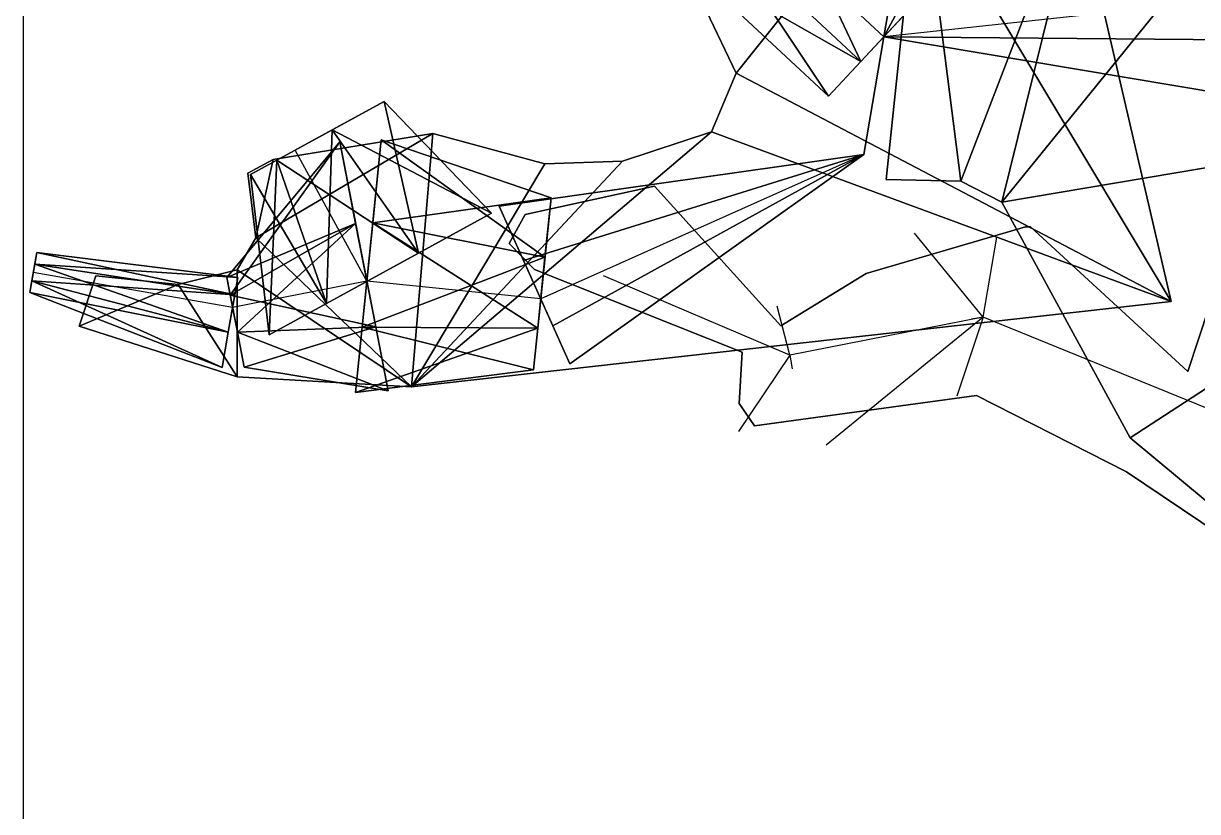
# Model space of a CAD drawing. Extents: x 271818 to 271947, y 5067178 to 5068401.
# Drawn here: x 271818.41 to 271829.98, y 5067252.54 to 5067260.3 of the extents above; entities that cross this region are included whole.
import ezdxf

# ---------------------------------------------------------------- set-up
doc = ezdxf.new("R2010")
doc.units = 0
for name, color, linetype in [('BBOX', 1, 'CONTINUOUS'), ('CENTERLINE', 4, 'CONTINUOUS'), ('WALLS', 7, 'CONTINUOUS')]:
    doc.layers.add(name, color=color, linetype=linetype)

msp = doc.modelspace()

# ---------------------------------------------------------------- linework, layer by layer
at = {"layer": 'BBOX'}
for p, q in [((271818.41, 5067178.317, 752.271), (271818.41, 5068401.154, 752.271)), ((271818.41, 5067178.317, 1036), (271818.41, 5068401.154, 1036))]:
    msp.add_line(p, q, dxfattribs=at)
at = {"layer": 'CENTERLINE'}
for p, q in [((271826.889, 5067260.168, 819.441), (271825.444, 5067261.515, 820.256)), ((271832.913, 5067260.816, 819.081), (271826.889, 5067260.168, 819.441)), ((271826.889, 5067260.168, 819.441), (271826.694, 5067259.009, 818.837)), ((271821.795, 5067257.759, 817.273), (271821.088, 5067259.051, 817.301)), ((271826.694, 5067259.009, 818.837), (271823.508, 5067257.585, 817.636)), ((271820.471, 5067257.502, 817.812), (271818.507, 5067257.846, 818.124)), ((271821.795, 5067257.759, 817.273), (271820.471, 5067257.502, 817.812)), ((271823.508, 5067257.585, 817.636), (271821.795, 5067257.759, 817.273)), ((271825.964, 5067257.033, 812.43), (271824.128, 5067257.813, 811.628)), ((271827.87, 5067257.406, 811.873), (271825.964, 5067257.033, 812.43)), ((271831.238, 5067256.031, 811.323), (271827.87, 5067257.406, 811.873))]:
    msp.add_line(p, q, dxfattribs=at)
at = {"layer": 'SPLAY_SHOTS'}
for p, q in [((271827.87, 5067257.406, 811.873), (271827.192, 5067258.235, 812.235)), ((271827.87, 5067257.406, 811.873), (271828.003, 5067258.194, 812.936)), ((271827.87, 5067257.406, 811.873), (271827.975, 5067258.021, 812.233)), ((271825.964, 5067257.033, 812.43), (271825.838, 5067257.513, 812.373)), ((271827.87, 5067257.406, 811.873), (271826.321, 5067256.144, 812.283)), ((271827.87, 5067257.406, 811.873), (271827.609, 5067256.626, 812.123)), ((271827.87, 5067257.406, 811.873), (271827.755, 5067257.385, 813.127)), ((271825.964, 5067257.033, 812.43), (271825.457, 5067256.278, 811.99)), ((271825.964, 5067257.033, 812.43), (271825.986, 5067256.897, 811.784))]:
    msp.add_line(p, q, dxfattribs=at)
at = {"layer": 'WALLS'}
for points in [[(271831.969, 5067269.588, 819.081), (271826.889, 5067260.168, 819.441), (271830.635, 5067281.994, 819.081)], [(271830.635, 5067281.994, 819.081), (271826.889, 5067260.168, 819.441), (271826.889, 5067260.168, 819.441)], [(271830.635, 5067281.994, 819.081), (271826.889, 5067260.168, 819.441), (271830.635, 5067281.994, 819.744)], [(271830.635, 5067281.994, 819.744), (271826.889, 5067260.168, 819.441), (271826.889, 5067260.168, 819.441)], [(271830.635, 5067281.994, 819.744), (271826.889, 5067260.168, 819.441), (271831.969, 5067269.588, 820.681)], [(271832.988, 5067260.116, 819.081), (271826.889, 5067260.168, 819.441), (271831.969, 5067269.588, 819.081)], [(271831.969, 5067269.588, 819.081), (271826.889, 5067260.168, 819.441), (271826.889, 5067260.168, 819.441)], [(271831.969, 5067269.588, 820.681), (271826.889, 5067260.168, 819.441), (271826.889, 5067260.168, 819.441)], [(271831.969, 5067269.588, 820.681), (271826.889, 5067260.168, 819.441), (271832.988, 5067260.116, 820.681)], [(271828.054, 5067258.538, 816.537), (271831.305, 5067262.546, 817.114), (271828.924, 5067262.06, 816.804)], [(271828.924, 5067262.06, 818.278), (271831.305, 5067262.546, 818.16), (271828.054, 5067258.538, 817.955)], [(271834.582, 5067259.64, 816.208), (271831.305, 5067262.546, 817.114), (271828.054, 5067258.538, 816.537)], [(271828.054, 5067258.538, 817.955), (271831.305, 5067262.546, 818.16), (271834.582, 5067259.64, 817.083)], [(271828.924, 5067262.06, 816.804), (271827.245, 5067261.921, 817.69), (271827.649, 5067258.747, 817.276)], [(271827.649, 5067258.747, 818.88), (271827.245, 5067261.921, 819.398), (271828.924, 5067262.06, 818.278)], [(271828.054, 5067258.538, 816.537), (271828.924, 5067262.06, 816.804), (271827.649, 5067258.747, 817.276)], [(271827.649, 5067258.747, 818.88), (271828.924, 5067262.06, 818.278), (271828.054, 5067258.538, 817.955)], [(271824.851, 5067261.034, 819.809), (271825.434, 5067259.811, 819.097), (271827.112, 5067261.913, 819.524)], [(271827.112, 5067261.913, 821.044), (271825.434, 5067259.811, 820.66), (271824.851, 5067261.034, 821.357)], [(271827.112, 5067261.913, 819.524), (271825.434, 5067259.811, 819.097), (271829.721, 5067257.56, 818.939)], [(271829.721, 5067257.56, 820.48), (271825.434, 5067259.811, 820.66), (271827.112, 5067261.913, 821.044)], [(271827.245, 5067261.921, 819.398), (271827.245, 5067261.921, 817.69), (271826.912, 5067258.761, 819.794)], [(271826.912, 5067258.761, 819.794), (271827.245, 5067261.921, 817.69), (271826.912, 5067258.761, 817.789)], [(271827.245, 5067261.921, 817.69), (271826.912, 5067258.761, 817.789), (271827.649, 5067258.747, 817.276)], [(271827.649, 5067258.747, 818.88), (271826.912, 5067258.761, 819.794), (271827.245, 5067261.921, 819.398)], [(271828.694, 5067261.989, 819.328), (271827.112, 5067261.913, 819.524), (271829.721, 5067257.56, 818.939)], [(271829.721, 5067257.56, 820.48), (271827.112, 5067261.913, 821.044), (271828.694, 5067261.989, 820.791)], [(271829.721, 5067257.56, 820.48), (271829.721, 5067257.56, 818.939), (271828.694, 5067261.989, 820.791)], [(271828.694, 5067261.989, 820.791), (271829.721, 5067257.56, 818.939), (271828.694, 5067261.989, 819.328)], [(271826.662, 5067259.925, 820.941), (271825.755, 5067261.849, 821.756), (271825.218, 5067261.273, 821.756)], [(271827.199, 5067260.501, 820.941), (271825.755, 5067261.849, 821.756), (271826.662, 5067259.925, 820.941)], [(271826.343, 5067259.583, 820.063), (271825.218, 5067261.273, 821.756), (271824.898, 5067260.931, 820.877)], [(271826.662, 5067259.925, 819.441), (271824.898, 5067260.931, 820.256), (271825.218, 5067261.273, 820.256)], [(271826.662, 5067259.925, 819.441), (271825.218, 5067261.273, 820.256), (271827.199, 5067260.501, 819.441)], [(271826.662, 5067259.925, 820.941), (271825.218, 5067261.273, 821.756), (271826.343, 5067259.583, 820.063)], [(271824.851, 5067261.034, 821.357), (271824.851, 5067261.034, 819.809), (271825.434, 5067259.811, 820.66)], [(271825.434, 5067259.811, 820.66), (271824.851, 5067261.034, 819.809), (271825.434, 5067259.811, 819.097)], [(271826.343, 5067259.583, 820.063), (271824.898, 5067260.931, 820.877), (271826.343, 5067259.583, 819.441)], [(271826.343, 5067259.583, 819.441), (271824.898, 5067260.931, 820.877), (271824.898, 5067260.931, 820.256)], [(271826.343, 5067259.583, 819.441), (271824.898, 5067260.931, 820.256), (271826.662, 5067259.925, 819.441)], [(271826.662, 5067259.925, 819.441), (271827.199, 5067260.501, 819.441), (271827.639, 5067260.972, 819.441)], [(271826.662, 5067259.925, 819.441), (271827.639, 5067260.972, 819.441), (271827.639, 5067260.972, 820.063)], [(271826.662, 5067259.925, 819.441), (271827.639, 5067260.972, 820.063), (271827.199, 5067260.501, 820.941)], [(271826.662, 5067259.925, 819.441), (271827.199, 5067260.501, 820.941), (271826.662, 5067259.925, 820.941)], [(271826.889, 5067260.168, 819.341), (271826.694, 5067259.009, 818.737), (271826.889, 5067260.168, 819.341)], [(271826.889, 5067260.168, 819.341), (271826.694, 5067259.009, 818.737), (271826.694, 5067259.009, 818.737)], [(271826.889, 5067260.168, 819.341), (271826.694, 5067259.009, 818.737), (271826.889, 5067260.168, 819.4)], [(271826.889, 5067260.168, 819.4), (271826.694, 5067259.009, 818.737), (271826.694, 5067259.009, 818.796)], [(271826.889, 5067260.168, 819.4), (271826.694, 5067259.009, 818.796), (271826.889, 5067260.168, 820.104)], [(271826.889, 5067260.168, 820.104), (271826.694, 5067259.009, 818.796), (271826.694, 5067259.009, 819.5)], [(271826.889, 5067260.168, 820.104), (271826.694, 5067259.009, 819.5), (271826.889, 5067260.168, 821.041)], [(271826.889, 5067260.168, 821.041), (271826.694, 5067259.009, 819.5), (271826.694, 5067259.009, 820.437)], [(271826.889, 5067260.168, 821.041), (271826.694, 5067259.009, 820.437), (271826.889, 5067260.168, 821.041)], [(271826.889, 5067260.168, 821.041), (271826.694, 5067259.009, 820.437), (271826.694, 5067259.009, 820.437)], [(271826.889, 5067260.168, 821.041), (271826.694, 5067259.009, 820.437), (271826.889, 5067260.168, 820.104)], [(271826.889, 5067260.168, 820.104), (271826.694, 5067259.009, 820.437), (271826.694, 5067259.009, 819.5)], [(271826.889, 5067260.168, 820.104), (271826.694, 5067259.009, 819.5), (271826.889, 5067260.168, 819.4)], [(271826.889, 5067260.168, 819.4), (271826.694, 5067259.009, 819.5), (271826.694, 5067259.009, 818.796)], [(271826.889, 5067260.168, 819.4), (271826.694, 5067259.009, 818.796), (271826.889, 5067260.168, 819.341)], [(271826.889, 5067260.168, 819.341), (271826.694, 5067259.009, 818.796), (271826.694, 5067259.009, 818.737)], [(271832.988, 5067260.116, 820.681), (271826.889, 5067260.168, 819.441), (271826.889, 5067260.168, 819.441)], [(271832.988, 5067260.116, 820.681), (271826.889, 5067260.168, 819.441), (271833.095, 5067259.126, 819.744)], [(271833.095, 5067259.126, 819.744), (271826.889, 5067260.168, 819.441), (271826.889, 5067260.168, 819.441)], [(271833.095, 5067259.126, 819.744), (271826.889, 5067260.168, 819.441), (271833.095, 5067259.126, 819.081)], [(271833.095, 5067259.126, 819.081), (271826.889, 5067260.168, 819.441), (271826.889, 5067260.168, 819.441)], [(271833.095, 5067259.126, 819.081), (271826.889, 5067260.168, 819.441), (271832.988, 5067260.116, 819.081)], [(271832.988, 5067260.116, 819.081), (271826.889, 5067260.168, 819.441), (271826.889, 5067260.168, 819.441)], [(271826.889, 5067260.168, 819.441), (271826.889, 5067260.168, 819.441), (271826.889, 5067260.168, 819.441)], [(271826.889, 5067260.168, 819.441), (271826.889, 5067260.168, 819.441), (271826.889, 5067260.168, 819.441)], [(271826.889, 5067260.168, 819.441), (271826.889, 5067260.168, 819.441), (271826.889, 5067260.168, 819.441)], [(271826.889, 5067260.168, 819.441), (271826.889, 5067260.168, 819.441), (271826.889, 5067260.168, 819.441)], [(271826.889, 5067260.168, 819.441), (271826.889, 5067260.168, 819.441), (271826.889, 5067260.168, 819.441)], [(271826.889, 5067260.168, 819.441), (271826.889, 5067260.168, 819.441), (271826.889, 5067260.168, 819.441)], [(271826.889, 5067260.168, 819.341), (271826.889, 5067260.168, 819.341), (271826.889, 5067260.168, 819.4)], [(271826.889, 5067260.168, 819.341), (271826.889, 5067260.168, 819.4), (271826.889, 5067260.168, 820.104)], [(271826.889, 5067260.168, 819.341), (271826.889, 5067260.168, 820.104), (271826.889, 5067260.168, 821.041)], [(271826.889, 5067260.168, 819.341), (271826.889, 5067260.168, 821.041), (271826.889, 5067260.168, 821.041)], [(271826.889, 5067260.168, 819.341), (271826.889, 5067260.168, 821.041), (271826.889, 5067260.168, 820.104)], [(271826.889, 5067260.168, 819.341), (271826.889, 5067260.168, 820.104), (271826.889, 5067260.168, 819.4)], [(271826.662, 5067259.925, 819.441), (271826.662, 5067259.925, 820.941), (271826.343, 5067259.583, 820.063)], [(271826.662, 5067259.925, 819.441), (271826.343, 5067259.583, 820.063), (271826.343, 5067259.583, 819.441)], [(271825.434, 5067259.811, 820.66), (271825.434, 5067259.811, 819.097), (271825.19, 5067259.233, 820.316)], [(271825.19, 5067259.233, 820.316), (271825.434, 5067259.811, 819.097), (271825.19, 5067259.233, 818.695)], [(271825.434, 5067259.811, 819.097), (271825.19, 5067259.233, 818.695), (271829.721, 5067257.56, 818.939)], [(271829.721, 5067257.56, 820.48), (271825.19, 5067259.233, 820.316), (271825.434, 5067259.811, 820.66)], [(271834.582, 5067259.64, 816.208), (271828.054, 5067258.538, 816.537), (271829.319, 5067256.218, 813.765)], [(271829.319, 5067256.218, 814.162), (271828.054, 5067258.538, 817.955), (271834.582, 5067259.64, 817.083)], [(271834.582, 5067259.64, 816.208), (271829.319, 5067256.218, 813.765), (271830.076, 5067255.588, 813.23)], [(271830.076, 5067255.588, 813.76), (271829.319, 5067256.218, 814.162), (271834.582, 5067259.64, 817.083)], [(271820.906, 5067258.952, 817.301), (271821.965, 5067259.531, 817.301), (271821.451, 5067259.25, 817.301)], [(271820.906, 5067258.952, 817.301), (271821.965, 5067259.531, 817.715), (271821.965, 5067259.531, 817.301)], [(271820.906, 5067258.952, 817.301), (271821.451, 5067259.25, 818.301), (271821.965, 5067259.531, 817.715)], [(271823.023, 5067258.431, 817.273), (271821.451, 5067259.25, 817.301), (271821.965, 5067259.531, 817.301)], [(271822.304, 5067258.038, 818.773), (271821.965, 5067259.531, 817.715), (271821.451, 5067259.25, 818.301)], [(271823.023, 5067258.431, 817.273), (271821.965, 5067259.531, 817.301), (271823.023, 5067258.431, 817.894)], [(271823.023, 5067258.431, 817.894), (271821.965, 5067259.531, 817.301), (271821.965, 5067259.531, 817.715)], [(271823.023, 5067258.431, 817.894), (271821.965, 5067259.531, 817.715), (271822.304, 5067258.038, 818.773)], [(271822.304, 5067258.038, 817.273), (271820.906, 5067258.952, 817.301), (271821.451, 5067259.25, 817.301)], [(271821.395, 5067257.54, 818.773), (271821.451, 5067259.25, 818.301), (271820.906, 5067258.952, 818.301)], [(271820.906, 5067258.952, 817.301), (271820.906, 5067258.952, 818.301), (271821.451, 5067259.25, 818.301)], [(271822.304, 5067258.038, 818.773), (271821.451, 5067259.25, 818.301), (271821.395, 5067257.54, 818.773)], [(271822.304, 5067258.038, 817.273), (271821.451, 5067259.25, 817.301), (271823.023, 5067258.431, 817.273)], [(271821.528, 5067259.134, 817.273), (271820.448, 5067257.624, 816.612), (271820.414, 5067257.797, 817.315)], [(271821.528, 5067259.134, 817.273), (271820.414, 5067257.797, 817.315), (271821.528, 5067259.134, 817.894)], [(271821.528, 5067259.134, 817.894), (271820.414, 5067257.797, 817.315), (271820.414, 5067257.797, 817.999)], [(271821.528, 5067259.134, 817.894), (271820.414, 5067257.797, 817.999), (271821.684, 5067258.328, 818.773)], [(271821.684, 5067258.328, 817.273), (271820.448, 5067257.624, 816.612), (271821.528, 5067259.134, 817.273)], [(271822.445, 5067259.217, 817.818), (271820.7, 5067258.188, 817.111), (271822.233, 5067256.72, 817.522)], [(271822.233, 5067256.72, 818.793), (271820.7, 5067258.188, 818.488), (271822.445, 5067259.217, 819.057)], [(271820.7, 5067258.188, 817.111), (271822.445, 5067259.217, 817.818), (271820.87, 5067258.96, 817.324)], [(271820.87, 5067258.96, 818.494), (271822.445, 5067259.217, 819.057), (271820.7, 5067258.188, 818.488)], [(271822.445, 5067259.217, 819.057), (271822.445, 5067259.217, 817.818), (271820.87, 5067258.96, 818.494)], [(271820.87, 5067258.96, 818.494), (271822.445, 5067259.217, 817.818), (271820.87, 5067258.96, 817.324)], [(271821.882, 5067257.312, 817.273), (271821.684, 5067258.328, 817.273), (271821.528, 5067259.134, 817.273)], [(271821.882, 5067257.312, 817.273), (271821.528, 5067259.134, 817.273), (271821.528, 5067259.134, 817.894)], [(271821.882, 5067257.312, 817.273), (271821.528, 5067259.134, 817.894), (271821.684, 5067258.328, 818.773)], [(271821.749, 5067257.306, 817.273), (271821.937, 5067259.152, 817.273), (271821.854, 5067258.336, 817.273)], [(271821.749, 5067257.306, 817.273), (271821.937, 5067259.152, 817.894), (271821.937, 5067259.152, 817.273)], [(271821.749, 5067257.306, 817.273), (271821.854, 5067258.336, 818.773), (271821.937, 5067259.152, 817.894)], [(271823.61, 5067258.58, 817.636), (271821.854, 5067258.336, 817.273), (271821.937, 5067259.152, 817.273)], [(271823.55, 5067257.997, 818.436), (271821.937, 5067259.152, 817.894), (271821.854, 5067258.336, 818.773)], [(271823.61, 5067258.58, 817.636), (271821.937, 5067259.152, 817.273), (271823.61, 5067258.58, 817.967)], [(271823.61, 5067258.58, 817.967), (271821.937, 5067259.152, 817.273), (271821.937, 5067259.152, 817.894)], [(271823.61, 5067258.58, 817.967), (271821.937, 5067259.152, 817.894), (271823.55, 5067257.997, 818.436)], [(271829.721, 5067257.56, 818.939), (271825.19, 5067259.233, 818.695), (271822.233, 5067256.72, 817.522)], [(271822.233, 5067256.72, 818.793), (271825.19, 5067259.233, 820.316), (271829.721, 5067257.56, 820.48)], [(271822.233, 5067256.72, 817.522), (271825.19, 5067259.233, 818.695), (271824.314, 5067258.944, 818.384)], [(271824.314, 5067258.944, 819.64), (271825.19, 5067259.233, 820.316), (271822.233, 5067256.72, 818.793)], [(271822.233, 5067256.72, 817.522), (271823.55, 5067258.918, 818.096), (271822.445, 5067259.217, 817.818)], [(271822.445, 5067259.217, 819.057), (271823.55, 5067258.918, 819.302), (271822.233, 5067256.72, 818.793)], [(271823.55, 5067258.918, 819.302), (271823.55, 5067258.918, 818.096), (271822.445, 5067259.217, 819.057)], [(271822.445, 5067259.217, 819.057), (271823.55, 5067258.918, 818.096), (271822.445, 5067259.217, 817.818)], [(271825.19, 5067259.233, 820.316), (271825.19, 5067259.233, 818.695), (271824.314, 5067258.944, 819.64)], [(271824.314, 5067258.944, 819.64), (271825.19, 5067259.233, 818.695), (271824.314, 5067258.944, 818.384)], [(271820.87, 5067258.96, 818.494), (271820.87, 5067258.96, 817.324), (271820.622, 5067258.823, 818.603)], [(271820.622, 5067258.823, 818.603), (271820.87, 5067258.96, 817.324), (271820.622, 5067258.823, 817.368)], [(271820.87, 5067258.96, 817.324), (271820.622, 5067258.823, 817.368), (271820.7, 5067258.188, 817.111)], [(271820.7, 5067258.188, 818.488), (271820.622, 5067258.823, 818.603), (271820.87, 5067258.96, 818.494)], [(271820.83, 5067257.231, 817.894), (271820.906, 5067258.952, 818.301), (271820.649, 5067258.811, 817.715)], [(271821.395, 5067257.54, 817.273), (271820.649, 5067258.811, 817.301), (271820.906, 5067258.952, 817.301)], [(271820.906, 5067258.952, 817.301), (271820.649, 5067258.811, 817.715), (271820.906, 5067258.952, 818.301)], [(271820.906, 5067258.952, 817.301), (271820.649, 5067258.811, 817.301), (271820.649, 5067258.811, 817.715)], [(271821.395, 5067257.54, 818.773), (271820.906, 5067258.952, 818.301), (271820.83, 5067257.231, 817.894)], [(271821.395, 5067257.54, 817.273), (271820.906, 5067258.952, 817.301), (271822.304, 5067258.038, 817.273)], [(271824.314, 5067258.944, 818.384), (271823.55, 5067258.918, 818.096), (271822.233, 5067256.72, 817.522)], [(271822.233, 5067256.72, 818.793), (271823.55, 5067258.918, 819.302), (271824.314, 5067258.944, 819.64)], [(271826.694, 5067259.009, 818.796), (271823.339, 5067257.963, 817.636), (271823.1, 5067258.498, 817.636)], [(271826.694, 5067259.009, 818.796), (271823.1, 5067258.498, 817.636), (271826.694, 5067259.009, 819.5)], [(271826.694, 5067259.009, 819.5), (271823.1, 5067258.498, 817.636), (271823.1, 5067258.498, 817.967)], [(271826.694, 5067259.009, 819.5), (271823.1, 5067258.498, 817.967), (271826.694, 5067259.009, 820.437)], [(271826.694, 5067259.009, 820.437), (271823.1, 5067258.498, 817.967), (271823.339, 5067257.963, 818.436)], [(271826.694, 5067259.009, 818.737), (271823.627, 5067257.32, 817.636), (271823.339, 5067257.963, 817.636)], [(271826.694, 5067259.009, 818.737), (271823.339, 5067257.963, 817.636), (271826.694, 5067259.009, 818.796)], [(271826.694, 5067259.009, 820.437), (271823.339, 5067257.963, 818.436), (271826.694, 5067259.009, 820.437)], [(271826.694, 5067259.009, 820.437), (271823.339, 5067257.963, 818.436), (271823.627, 5067257.32, 818.436)], [(271824.314, 5067258.944, 819.64), (271824.314, 5067258.944, 818.384), (271823.55, 5067258.918, 819.302)], [(271823.55, 5067258.918, 819.302), (271824.314, 5067258.944, 818.384), (271823.55, 5067258.918, 818.096)], [(271826.694, 5067259.009, 818.737), (271823.627, 5067257.32, 817.636), (271826.694, 5067259.009, 818.737)], [(271826.694, 5067259.009, 820.437), (271823.627, 5067257.32, 818.436), (271826.694, 5067259.009, 819.5)], [(271826.694, 5067259.009, 819.5), (271823.627, 5067257.32, 818.436), (271823.794, 5067256.946, 817.967)], [(271826.694, 5067259.009, 818.737), (271823.794, 5067256.946, 817.636), (271823.627, 5067257.32, 817.636)], [(271826.694, 5067259.009, 819.5), (271823.794, 5067256.946, 817.967), (271826.694, 5067259.009, 818.796)], [(271826.694, 5067259.009, 818.796), (271823.794, 5067256.946, 817.967), (271823.794, 5067256.946, 817.636)], [(271826.694, 5067259.009, 818.796), (271823.794, 5067256.946, 817.636), (271826.694, 5067259.009, 818.737)], [(271826.694, 5067259.009, 818.737), (271826.694, 5067259.009, 818.796), (271826.694, 5067259.009, 818.737)], [(271826.694, 5067259.009, 818.737), (271826.694, 5067259.009, 819.5), (271826.694, 5067259.009, 818.796)], [(271826.694, 5067259.009, 818.737), (271826.694, 5067259.009, 820.437), (271826.694, 5067259.009, 819.5)], [(271826.694, 5067259.009, 818.737), (271826.694, 5067259.009, 820.437), (271826.694, 5067259.009, 820.437)], [(271826.694, 5067259.009, 818.737), (271826.694, 5067259.009, 819.5), (271826.694, 5067259.009, 820.437)], [(271826.694, 5067259.009, 818.737), (271826.694, 5067259.009, 818.796), (271826.694, 5067259.009, 819.5)], [(271826.694, 5067259.009, 818.737), (271826.694, 5067259.009, 818.737), (271826.694, 5067259.009, 818.796)], [(271826.694, 5067259.009, 818.737), (271826.694, 5067259.009, 818.796), (271826.694, 5067259.009, 819.5)], [(271826.694, 5067259.009, 818.737), (271826.694, 5067259.009, 819.5), (271826.694, 5067259.009, 820.437)], [(271826.694, 5067259.009, 818.737), (271826.694, 5067259.009, 820.437), (271826.694, 5067259.009, 820.437)], [(271826.694, 5067259.009, 818.737), (271826.694, 5067259.009, 820.437), (271826.694, 5067259.009, 819.5)], [(271826.694, 5067259.009, 818.737), (271826.694, 5067259.009, 819.5), (271826.694, 5067259.009, 818.796)], [(271820.622, 5067258.823, 818.603), (271820.622, 5067258.823, 817.368), (271820.7, 5067258.188, 818.488)], [(271820.7, 5067258.188, 818.488), (271820.622, 5067258.823, 817.368), (271820.7, 5067258.188, 817.111)], [(271820.83, 5067257.231, 817.894), (271820.649, 5067258.811, 817.715), (271820.83, 5067257.231, 817.273)], [(271820.83, 5067257.231, 817.273), (271820.649, 5067258.811, 817.715), (271820.649, 5067258.811, 817.301)], [(271820.83, 5067257.231, 817.273), (271820.649, 5067258.811, 817.301), (271821.395, 5067257.54, 817.273)], [(271824.629, 5067258.695, 812.202), (271824.629, 5067258.695, 810.666), (271823.356, 5067258.417, 812.189)], [(271823.356, 5067258.417, 812.189), (271824.629, 5067258.695, 810.666), (271823.356, 5067258.417, 810.321)], [(271825.875, 5067257.322, 812.693), (271825.875, 5067257.322, 811.867), (271824.629, 5067258.695, 812.202)], [(271824.629, 5067258.695, 812.202), (271825.875, 5067257.322, 811.867), (271824.629, 5067258.695, 810.666)], [(271826.912, 5067258.761, 819.794), (271826.912, 5067258.761, 817.789), (271827.649, 5067258.747, 818.88)], [(271827.649, 5067258.747, 818.88), (271826.912, 5067258.761, 817.789), (271827.649, 5067258.747, 817.276)], [(271827.649, 5067258.747, 818.88), (271827.649, 5067258.747, 817.276), (271828.054, 5067258.538, 817.955)], [(271828.054, 5067258.538, 817.955), (271827.649, 5067258.747, 817.276), (271828.054, 5067258.538, 816.537)], [(271823.55, 5067257.997, 817.636), (271821.854, 5067258.336, 817.273), (271823.61, 5067258.58, 817.636)], [(271823.479, 5067257.296, 817.636), (271823.55, 5067257.997, 817.636), (271823.61, 5067258.58, 817.636)], [(271823.479, 5067257.296, 817.636), (271823.61, 5067258.58, 817.636), (271823.61, 5067258.58, 817.967)], [(271823.479, 5067257.296, 817.636), (271823.61, 5067258.58, 817.967), (271823.55, 5067257.997, 818.436)], [(271823.627, 5067257.32, 817.636), (271823.1, 5067258.498, 817.636), (271823.339, 5067257.963, 817.636)], [(271823.627, 5067257.32, 817.636), (271823.1, 5067258.498, 817.967), (271823.1, 5067258.498, 817.636)], [(271823.627, 5067257.32, 817.636), (271823.339, 5067257.963, 818.436), (271823.1, 5067258.498, 817.967)], [(271828.054, 5067258.538, 817.955), (271828.054, 5067258.538, 816.537), (271829.319, 5067256.218, 814.162)], [(271829.319, 5067256.218, 814.162), (271828.054, 5067258.538, 816.537), (271829.319, 5067256.218, 813.765)], [(271821.684, 5067258.328, 818.773), (271820.414, 5067257.797, 817.999), (271820.448, 5067257.624, 818.262)], [(271821.684, 5067258.328, 817.273), (271820.519, 5067257.258, 816.612), (271820.448, 5067257.624, 816.612)], [(271821.684, 5067258.328, 818.773), (271820.448, 5067257.624, 818.262), (271821.882, 5067257.312, 818.773)], [(271821.882, 5067257.312, 817.273), (271820.519, 5067257.258, 816.612), (271821.684, 5067258.328, 817.273)], [(271821.395, 5067257.54, 817.273), (271822.304, 5067258.038, 817.273), (271823.023, 5067258.431, 817.273)], [(271821.395, 5067257.54, 817.273), (271823.023, 5067258.431, 817.273), (271823.023, 5067258.431, 817.894)], [(271821.395, 5067257.54, 817.273), (271823.023, 5067258.431, 817.894), (271822.304, 5067258.038, 818.773)], [(271821.882, 5067257.312, 817.273), (271821.684, 5067258.328, 818.773), (271821.882, 5067257.312, 818.773)], [(271823.55, 5067257.997, 817.636), (271821.749, 5067257.306, 817.273), (271821.854, 5067258.336, 817.273)], [(271823.479, 5067257.296, 818.436), (271821.854, 5067258.336, 818.773), (271821.749, 5067257.306, 818.773)], [(271821.749, 5067257.306, 817.273), (271821.749, 5067257.306, 818.773), (271821.854, 5067258.336, 818.773)], [(271823.55, 5067257.997, 818.436), (271821.854, 5067258.336, 818.773), (271823.479, 5067257.296, 818.436)], [(271823.356, 5067258.417, 812.189), (271823.356, 5067258.417, 810.321), (271823.198, 5067258.132, 812.189)], [(271823.198, 5067258.132, 812.189), (271823.356, 5067258.417, 810.321), (271823.198, 5067258.132, 810.305)], [(271828.286, 5067258.296, 812.15), (271828.286, 5067258.296, 810.937), (271826.717, 5067257.837, 812.273)], [(271826.717, 5067257.837, 812.273), (271828.286, 5067258.296, 810.937), (271826.717, 5067257.837, 811.249)], [(271828.336, 5067258.295, 812.092), (271828.336, 5067258.295, 810.921), (271828.286, 5067258.296, 812.15)], [(271828.286, 5067258.296, 812.15), (271828.336, 5067258.295, 810.921), (271828.286, 5067258.296, 810.937)], [(271829.887, 5067256.872, 811.729), (271829.887, 5067256.872, 810.398), (271828.336, 5067258.295, 812.092)], [(271828.336, 5067258.295, 812.092), (271829.887, 5067256.872, 810.398), (271828.336, 5067258.295, 810.921)], [(271820.7, 5067258.188, 818.488), (271820.7, 5067258.188, 817.111), (271820.517, 5067257.872, 818.356)], [(271820.517, 5067257.872, 818.356), (271820.7, 5067258.188, 817.111), (271820.517, 5067257.872, 816.768)], [(271820.7, 5067258.188, 817.111), (271820.517, 5067257.872, 816.768), (271822.233, 5067256.72, 817.522)], [(271822.233, 5067256.72, 818.793), (271820.517, 5067257.872, 818.356), (271820.7, 5067258.188, 818.488)], [(271823.198, 5067258.132, 812.189), (271823.198, 5067258.132, 810.305), (271823.447, 5067257.875, 812.26)], [(271823.447, 5067257.875, 812.26), (271823.198, 5067258.132, 810.305), (271823.447, 5067257.875, 810.495)], [(271818.492, 5067257.764, 818.124), (271818.541, 5067258.043, 818.124), (271818.521, 5067257.927, 818.124)], [(271818.492, 5067257.764, 818.124), (271818.541, 5067258.043, 818.207), (271818.541, 5067258.043, 818.124)], [(271818.492, 5067257.764, 818.124), (271818.521, 5067257.927, 818.324), (271818.541, 5067258.043, 818.207)], [(271820.523, 5067257.798, 817.315), (271818.521, 5067257.927, 818.124), (271818.541, 5067258.043, 818.124)], [(271820.493, 5067257.625, 818.262), (271818.541, 5067258.043, 818.207), (271818.521, 5067257.927, 818.324)], [(271820.523, 5067257.798, 817.315), (271818.541, 5067258.043, 818.124), (271820.523, 5067257.798, 817.999)], [(271820.523, 5067257.798, 817.999), (271818.541, 5067258.043, 818.124), (271818.541, 5067258.043, 818.207)], [(271820.523, 5067257.798, 817.999), (271818.541, 5067258.043, 818.207), (271820.493, 5067257.625, 818.262)], [(271821.395, 5067257.54, 817.273), (271822.304, 5067258.038, 818.773), (271821.395, 5067257.54, 818.773)], [(271823.479, 5067257.296, 817.636), (271821.749, 5067257.306, 817.273), (271823.55, 5067257.997, 817.636)], [(271823.479, 5067257.296, 817.636), (271823.55, 5067257.997, 818.436), (271823.479, 5067257.296, 818.436)], [(271820.493, 5067257.625, 816.612), (271818.492, 5067257.764, 818.124), (271818.521, 5067257.927, 818.124)], [(271820.429, 5067257.257, 818.262), (271818.521, 5067257.927, 818.324), (271818.492, 5067257.764, 818.324)], [(271818.492, 5067257.764, 818.124), (271818.492, 5067257.764, 818.324), (271818.521, 5067257.927, 818.324)], [(271820.493, 5067257.625, 816.612), (271818.521, 5067257.927, 818.124), (271820.523, 5067257.798, 817.315)], [(271820.493, 5067257.625, 818.262), (271818.521, 5067257.927, 818.324), (271820.429, 5067257.257, 818.262)], [(271820.517, 5067257.872, 818.356), (271820.517, 5067257.872, 816.768), (271819.934, 5067257.728, 818.453)], [(271819.934, 5067257.728, 818.453), (271820.517, 5067257.872, 816.768), (271819.934, 5067257.728, 817.015)], [(271819.934, 5067257.728, 817.015), (271820.515, 5067256.818, 816.978), (271820.517, 5067257.872, 816.768)], [(271820.517, 5067257.872, 818.356), (271820.515, 5067256.818, 818.458), (271819.934, 5067257.728, 818.453)], [(271820.517, 5067257.872, 816.768), (271820.515, 5067256.818, 816.978), (271822.233, 5067256.72, 817.522)], [(271822.233, 5067256.72, 818.793), (271820.515, 5067256.818, 818.458), (271820.517, 5067257.872, 818.356)], [(271823.627, 5067257.32, 817.636), (271823.627, 5067257.32, 818.436), (271823.339, 5067257.963, 818.436)], [(271823.447, 5067257.875, 812.26), (271823.447, 5067257.875, 810.495), (271825.495, 5067257.062, 812.611)], [(271825.495, 5067257.062, 812.611), (271823.447, 5067257.875, 810.495), (271825.495, 5067257.062, 811.625)], [(271820.368, 5067256.911, 817.999), (271818.492, 5067257.764, 818.324), (271818.472, 5067257.649, 818.207)], [(271820.429, 5067257.257, 816.612), (271818.472, 5067257.649, 818.124), (271818.492, 5067257.764, 818.124)], [(271818.492, 5067257.764, 818.124), (271818.472, 5067257.649, 818.207), (271818.492, 5067257.764, 818.324)], [(271818.492, 5067257.764, 818.124), (271818.472, 5067257.649, 818.124), (271818.472, 5067257.649, 818.207)], [(271820.429, 5067257.257, 816.612), (271818.492, 5067257.764, 818.124), (271820.493, 5067257.625, 816.612)], [(271820.429, 5067257.257, 818.262), (271818.492, 5067257.764, 818.324), (271820.368, 5067256.911, 817.999)], [(271819.123, 5067257.812, 818.432), (271819.123, 5067257.812, 817.852), (271818.958, 5067257.316, 818.444)], [(271818.958, 5067257.316, 818.444), (271819.123, 5067257.812, 817.852), (271818.958, 5067257.316, 817.841)], [(271819.123, 5067257.812, 817.852), (271818.958, 5067257.316, 817.841), (271819.934, 5067257.728, 817.015)], [(271819.934, 5067257.728, 818.453), (271818.958, 5067257.316, 818.444), (271819.123, 5067257.812, 818.432)], [(271819.934, 5067257.728, 818.453), (271819.934, 5067257.728, 817.015), (271819.123, 5067257.812, 818.432)], [(271819.123, 5067257.812, 818.432), (271819.934, 5067257.728, 817.015), (271819.123, 5067257.812, 817.852)], [(271820.519, 5067257.258, 816.612), (271820.414, 5067257.797, 817.315), (271820.448, 5067257.624, 816.612)], [(271820.519, 5067257.258, 816.612), (271820.414, 5067257.797, 817.999), (271820.414, 5067257.797, 817.315)], [(271820.519, 5067257.258, 816.612), (271820.448, 5067257.624, 818.262), (271820.414, 5067257.797, 817.999)], [(271820.429, 5067257.257, 816.612), (271820.493, 5067257.625, 816.612), (271820.523, 5067257.798, 817.315)], [(271820.429, 5067257.257, 816.612), (271820.523, 5067257.798, 817.315), (271820.523, 5067257.798, 817.999)], [(271820.429, 5067257.257, 816.612), (271820.523, 5067257.798, 817.999), (271820.493, 5067257.625, 818.262)], [(271826.717, 5067257.837, 812.273), (271826.717, 5067257.837, 811.249), (271825.875, 5067257.322, 812.693)], [(271825.875, 5067257.322, 812.693), (271826.717, 5067257.837, 811.249), (271825.875, 5067257.322, 811.867)], [(271830.198, 5067257.817, 811.473), (271830.198, 5067257.817, 810.405), (271829.887, 5067256.872, 811.729)], [(271829.887, 5067256.872, 811.729), (271830.198, 5067257.817, 810.405), (271829.887, 5067256.872, 810.398)], [(271820.368, 5067256.911, 817.999), (271818.472, 5067257.649, 818.207), (271820.368, 5067256.911, 817.315)], [(271820.368, 5067256.911, 817.315), (271818.472, 5067257.649, 818.207), (271818.472, 5067257.649, 818.124)], [(271820.368, 5067256.911, 817.315), (271818.472, 5067257.649, 818.124), (271820.429, 5067257.257, 816.612)], [(271819.934, 5067257.728, 817.015), (271818.958, 5067257.316, 817.841), (271820.515, 5067256.818, 816.978)], [(271820.515, 5067256.818, 818.458), (271818.958, 5067257.316, 818.444), (271819.934, 5067257.728, 818.453)], [(271820.429, 5067257.257, 816.612), (271820.493, 5067257.625, 818.262), (271820.429, 5067257.257, 818.262)], [(271821.882, 5067257.312, 818.773), (271820.448, 5067257.624, 818.262), (271820.519, 5067257.258, 818.262)], [(271820.519, 5067257.258, 816.612), (271820.519, 5067257.258, 818.262), (271820.448, 5067257.624, 818.262)], [(271821.395, 5067257.54, 817.273), (271821.395, 5067257.54, 818.773), (271820.83, 5067257.231, 817.894)], [(271821.395, 5067257.54, 817.273), (271820.83, 5067257.231, 817.894), (271820.83, 5067257.231, 817.273)], [(271822.233, 5067256.72, 818.793), (271822.233, 5067256.72, 817.522), (271829.721, 5067257.56, 820.48)], [(271829.721, 5067257.56, 820.48), (271822.233, 5067256.72, 817.522), (271829.721, 5067257.56, 818.939)], [(271818.958, 5067257.316, 818.444), (271818.958, 5067257.316, 817.841), (271820.515, 5067256.818, 818.458)], [(271820.515, 5067256.818, 818.458), (271818.958, 5067257.316, 817.841), (271820.515, 5067256.818, 816.978)], [(271821.882, 5067257.312, 818.773), (271820.519, 5067257.258, 818.262), (271822.005, 5067256.679, 817.894)], [(271821.882, 5067257.312, 817.273), (271820.586, 5067256.913, 817.315), (271820.519, 5067257.258, 816.612)], [(271822.005, 5067256.679, 817.273), (271820.586, 5067256.913, 817.315), (271821.882, 5067257.312, 817.273)], [(271823.437, 5067256.888, 817.967), (271821.749, 5067257.306, 818.773), (271821.683, 5067256.665, 817.894)], [(271823.479, 5067257.296, 817.636), (271821.683, 5067256.665, 817.273), (271821.749, 5067257.306, 817.273)], [(271821.749, 5067257.306, 817.273), (271821.683, 5067256.665, 817.894), (271821.749, 5067257.306, 818.773)], [(271821.749, 5067257.306, 817.273), (271821.683, 5067256.665, 817.273), (271821.683, 5067256.665, 817.894)], [(271823.437, 5067256.888, 817.636), (271821.683, 5067256.665, 817.273), (271823.479, 5067257.296, 817.636)], [(271823.479, 5067257.296, 818.436), (271821.749, 5067257.306, 818.773), (271823.437, 5067256.888, 817.967)], [(271821.882, 5067257.312, 817.273), (271821.882, 5067257.312, 818.773), (271822.005, 5067256.679, 817.894)], [(271821.882, 5067257.312, 817.273), (271822.005, 5067256.679, 817.894), (271822.005, 5067256.679, 817.273)], [(271823.479, 5067257.296, 817.636), (271823.479, 5067257.296, 818.436), (271823.437, 5067256.888, 817.967)], [(271823.479, 5067257.296, 817.636), (271823.437, 5067256.888, 817.967), (271823.437, 5067256.888, 817.636)], [(271823.627, 5067257.32, 817.636), (271823.794, 5067256.946, 817.967), (271823.627, 5067257.32, 818.436)], [(271823.627, 5067257.32, 817.636), (271823.794, 5067256.946, 817.636), (271823.794, 5067256.946, 817.967)], [(271820.429, 5067257.257, 816.612), (271820.429, 5067257.257, 818.262), (271820.368, 5067256.911, 817.999)], [(271820.429, 5067257.257, 816.612), (271820.368, 5067256.911, 817.999), (271820.368, 5067256.911, 817.315)], [(271822.005, 5067256.679, 817.894), (271820.519, 5067257.258, 818.262), (271820.586, 5067256.913, 817.999)], [(271820.519, 5067257.258, 816.612), (271820.586, 5067256.913, 817.999), (271820.519, 5067257.258, 818.262)], [(271820.519, 5067257.258, 816.612), (271820.586, 5067256.913, 817.315), (271820.586, 5067256.913, 817.999)], [(271825.495, 5067257.062, 812.611), (271825.495, 5067257.062, 811.625), (271825.463, 5067256.556, 812.517)], [(271825.463, 5067256.556, 812.517), (271825.495, 5067257.062, 811.625), (271825.463, 5067256.556, 811.511)], [(271822.005, 5067256.679, 817.894), (271820.586, 5067256.913, 817.999), (271822.005, 5067256.679, 817.273)], [(271822.005, 5067256.679, 817.273), (271820.586, 5067256.913, 817.999), (271820.586, 5067256.913, 817.315)], [(271823.437, 5067256.888, 817.967), (271821.683, 5067256.665, 817.894), (271823.437, 5067256.888, 817.636)], [(271823.437, 5067256.888, 817.636), (271821.683, 5067256.665, 817.894), (271821.683, 5067256.665, 817.273)], [(271820.515, 5067256.818, 818.458), (271820.515, 5067256.818, 816.978), (271822.233, 5067256.72, 818.793)], [(271822.233, 5067256.72, 818.793), (271820.515, 5067256.818, 816.978), (271822.233, 5067256.72, 817.522)], [(271825.614, 5067256.336, 812.473), (271825.614, 5067256.336, 811.493), (271827.802, 5067256.633, 812.243)], [(271827.802, 5067256.633, 812.243), (271825.614, 5067256.336, 811.493), (271827.802, 5067256.633, 811.094)], [(271827.802, 5067256.633, 812.243), (271827.802, 5067256.633, 811.094), (271829.28, 5067255.882, 811.581)], [(271829.28, 5067255.882, 811.581), (271827.802, 5067256.633, 811.094), (271829.28, 5067255.882, 810.385)], [(271825.463, 5067256.556, 812.517), (271825.463, 5067256.556, 811.511), (271825.614, 5067256.336, 812.473)], [(271825.614, 5067256.336, 812.473), (271825.463, 5067256.556, 811.511), (271825.614, 5067256.336, 811.493)], [(271829.319, 5067256.218, 814.162), (271829.319, 5067256.218, 813.765), (271830.076, 5067255.588, 813.76)], [(271830.076, 5067255.588, 813.76), (271829.319, 5067256.218, 813.765), (271830.076, 5067255.588, 813.23)], [(271829.28, 5067255.882, 811.581), (271829.28, 5067255.882, 810.385), (271831.288, 5067254.532, 811.344)], [(271831.288, 5067254.532, 811.344), (271829.28, 5067255.882, 810.385), (271831.288, 5067254.532, 809.85)]]:
    msp.add_3dface(points, dxfattribs=at)

doc.saveas('drawing.dxf')
